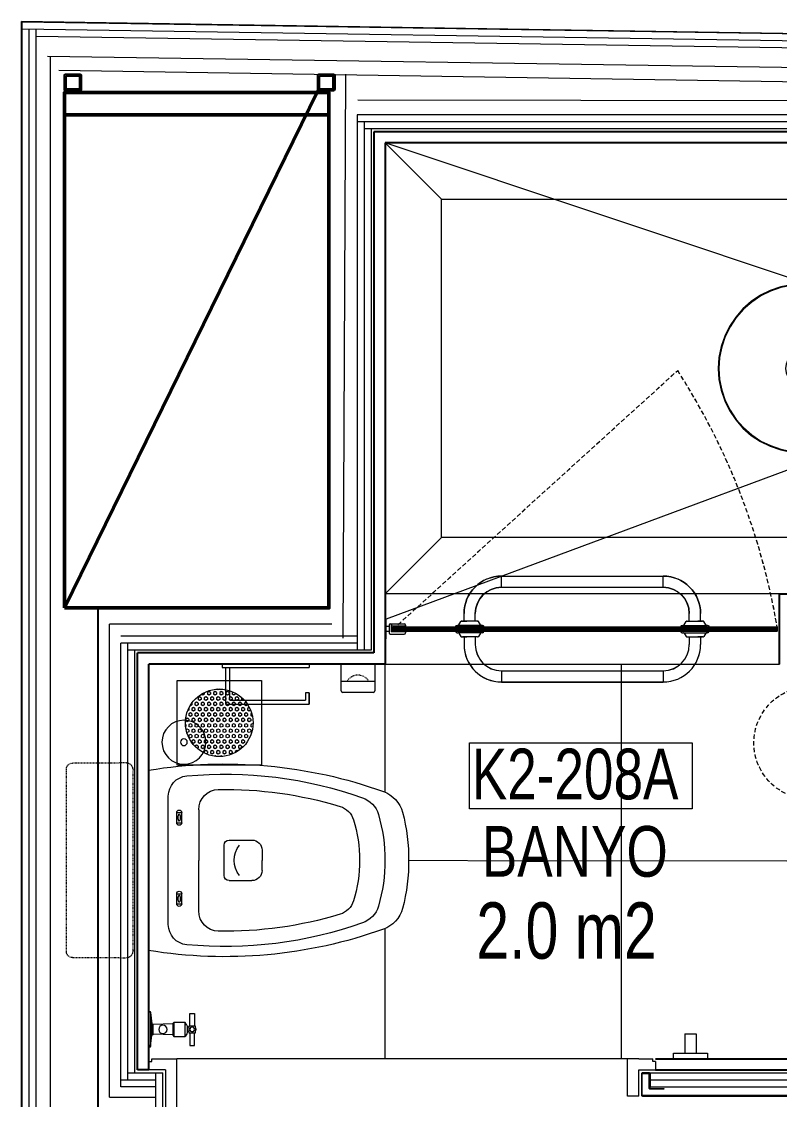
# Model space of a CAD drawing. Header units: millimetres. Extents: x 26282 to 30760, y 1404 to 4574.
# Drawn here: x 28700.1 to 28834.7, y 3194.5 to 3385.8 of the extents above; entities that cross this region are included whole.
import ezdxf

# ---------------------------------------------------------------- set-up
doc = ezdxf.new("R2010")
doc.units = ezdxf.units.MM
doc.header["$LTSCALE"] = 0.25
doc.set_wipeout_variables(frame=1)
doc.linetypes.add('HIDDEN', pattern=[0.375, 0.25, -0.125])
doc.linetypes.add('HIDDEN2', pattern=[4.7625, 3.175, -1.5875])
for name, color, linetype, lineweight in [('(YP-ZC) A-LW13', 148, 'Continuous', 13), ('AB-DUV', 4, 'Continuous', 50), ('AB-inceler', 8, 'Continuous', 20), ('DOOR-INT (3RDF)', 157, 'Continuous', 15), ('FLOOR_MARBLE (3RDF)', 67, 'Continuous', 13), ('FLOOR_METAL (3RDF)', 252, 'Continuous', 13), ('ID-ALCIPAN', 124, 'Continuous', 20), ('ID-HATCH', 252, 'Continuous', 18), ('METAL (3RDF)', 171, 'Continuous', 15), ('SANITARY (3RDF)', 153, 'Continuous', 20), ('SANITARY-ACCESSORIES(3RDF)', 2, 'Continuous', 9), ('TEXT-GNRL (3RDF)', 254, 'Continuous', 15), ('WALLPAPER (3RDF)', 63, 'Continuous', 13), ('WOOD (3RDF)', 45, 'Continuous', 15)]:
    doc.layers.add(name, color=color, linetype=linetype, lineweight=lineweight)
doc.layers.add('ID-PROFIL', color=145, linetype='Continuous')
doc.layers.add('WALL COVERING_MARBLE (3RDF)', color=246, linetype='Continuous')
doc.styles.add('M-IKI-50', font='arial.ttf', dxfattribs={"width": 0.75, "height": 10})
doc.styles.add('M-UC-50', font='arial.ttf', dxfattribs={"width": 0.75, "height": 15})
doc.linetypes.add('BATTING', pattern='A,0.0001,-0.1,[134,ltypeshp.shx,S=0.1,R=0,X=-0.1,Y=0],-0.2,[134,ltypeshp.shx,S=0.1,R=180,X=0.1,Y=0],-0.1', length=0.4001)

# ---------------------------------------------------------------- blocks, each defined once
blk = doc.blocks.new('toilet-8')
at = {"linetype": 'HIDDEN2', "ltscale": 0.75}
for p, q in [((179.6, 146.9), (-179.6, 146.9)), ((177.8, 15.4), (-177.8, 15.3))]:
    blk.add_line(p, q, dxfattribs=at)
for centre, radius, start, end in [((-3287.8, 98.6), 3096.4, 358.6996, 0.6706), ((-179.6, 134.9), 12, 90, 180.4563), ((179.6, 134.9), 12, 359.5437, 90), ((3286.3, 98.6), 3094.9, 179.3293, 181.2997), ((-180, 28.3), 12.2, 180, 258.5511), ((180, 28.4), 12.2, 281.4485, 0)]:
    blk.add_arc(centre, radius, start, end, dxfattribs=at)
at = {"ltscale": 0.75}
for start, end in [(257.5234, 257.8437), (282.1814, 282.5025)]:
    blk.add_arc((-0.2, 839.8), 843.4, start, end, dxfattribs=at)
blk.add_wipeout([(186.2, -249.7), (189.7, -191), (189.4, -132.2), (185.4, -73.6), (177.8, -15.3), (-177.8, -15.4), (-185.4, -73.7), (-189.4, -132.3), (-189.6, -191), (-186.2, -249.7), (-179.9, -302.6), (-168.2, -365.8), (-153.8, -422.7), (-135.7, -478.6), (-119.9, -502.6), (-94.8, -516.4), (-47, -525.7), (0, -528.2), (47, -525.7), (94.8, -516.4), (119.9, -502.6), (135.8, -478.6), (153.8, -422.7), (168.2, -365.7), (179, -308)])
for p, q in [((177.8, -15.3), (-177.8, -15.4)), ((126.6, -54.3), (-126.6, -54.3)), ((-94.2, -70.8), (-94.2, -80.8)), ((-74.2, -70.8), (-94.2, -70.8)), ((-94.2, -70.8), (-94.2, -80.8)), ((-74.2, -80.8), (-94.2, -80.8)), ((-74.2, -70.8), (-74.2, -80.8)), ((-74.2, -70.8), (-74.2, -80.8)), ((85.8, -70.8), (65.8, -70.8)), ((65.8, -70.8), (65.8, -80.8)), ((85.8, -80.8), (65.8, -80.8)), ((85.8, -70.8), (85.8, -80.8)), ((-99.8, -114.3), (0, -114.3)), ((99.8, -114.3), (0, -114.3)), ((30, -164.3), (-30, -164.3)), ((30, -164.3), (-30, -164.3)), ((-40, -174.3), (-40, -219.3)), ((-40, -174.3), (-40, -219.3)), ((40, -174.3), (40, -219.3)), ((40, -174.3), (40, -219.3)), ((-20, -239.3), (0, -239.3)), ((-20, -239.3), (0, -239.3)), ((20, -239.3), (0, -239.3)), ((20, -239.3), (0, -239.3))]:
    blk.add_line(p, q)
for points in [[(-84.2, -77.8, 0.029458), (-81.3, -77.6, 0.040147), (-79.2, -77.2, 0.081563), (-77.5, -76.4, 0.246563), (-77.2, -75.8, 0.246563), (-77.5, -75.2, 0.081563), (-79.2, -74.4, 0.040147), (-81.3, -74, 0.029458), (-84.2, -73.8, 0.029458), (-87.1, -74, 0.040147), (-89.1, -74.4, 0.081563), (-90.9, -75.2, 0.246563), (-91.2, -75.8, 0.246563), (-90.9, -76.4, 0.081563), (-89.1, -77.2, 0.040147), (-87.1, -77.6, 0.029458)], [(75.8, -77.8, 0.029458), (78.7, -77.6, 0.040147), (80.8, -77.2, 0.081563), (82.5, -76.4, 0.246563), (82.8, -75.8, 0.246563), (82.5, -75.2, 0.081563), (80.8, -74.4, 0.040147), (78.7, -74, 0.029458), (75.8, -73.8, 0.029458), (72.9, -74, 0.040147), (70.9, -74.4, 0.081563), (69.1, -75.2, 0.246563), (68.8, -75.8, 0.246563), (69.1, -76.4, 0.081563), (70.9, -77.2, 0.040147), (72.9, -77.6, 0.029458)]]:
    blk.add_lwpolyline(points, format="xyb", close=True)
for centre, radius, start, end in [((740.1, -165.6), 930.1, 170.7059, 199.665), ((-740.1, -165.6), 930.1, 340.335, 9.299), ((-126.6, -94.3), 40, 90, 174.699), ((126.6, -94.3), 40, 5.301, 90), ((-94.2, -75.8), 5, 90, 270), ((-74.2, -75.8), 5, 270, 90), ((65.8, -75.8), 5, 90, 270), ((85.8, -75.8), 5, 270, 90), ((646.4, -166), 816.3, 174.699, 199.4195), ((-646.4, -166), 816.3, 340.5805, 5.301), ((-99.8, -154.3), 40, 90, 177.9801), ((99.8, -154.3), 40, 2.0199, 90), ((646.4, -166), 786.3, 179.0431, 196.7797), ((-30, -174.3), 10, 90, 180), ((-30, -174.3), 10, 90, 180), ((30, -174.3), 10, 0, 90), ((30, -174.3), 10, 0, 90), ((-646.4, -166), 786.3, 343.2203, 0.9569), ((0, -234.5), 50, 53.1301, 126.8699), ((-20, -219.3), 20, 180, 270), ((-20, -219.3), 20, 180, 270), ((20, -219.3), 20, 270, 0), ((20, -219.3), 20, 270, 0), ((-68.1, -381.5), 40, 196.7797, 252.4588), ((68.1, -381.5), 40, 287.5412, 343.2203), ((-4.2, -179.2), 252.1, 252.4588, 270.9518), ((4.2, -179.2), 252.1, 269.0482, 287.5412), ((-76.3, -420.8), 50, 199.4195, 253.3801), ((76.3, -420.8), 50, 286.6199, 340.5805), ((-79.2, -458.4), 60, 199.665, 254.9779), ((-4.2, -179.2), 302.1, 253.3801, 270.9518), ((4.2, -179.2), 302.1, 269.0482, 286.6199), ((79.3, -458.4), 60, 285.0221, 340.335), ((-4.2, -178.7), 349.6, 254.9779, 270.9518), ((4.2, -178.7), 349.6, 269.0482, 285.0221)]:
    blk.add_arc(centre, radius, start, end)
blk = doc.blocks.new('40x40 profil')
at = {"layer": 'ID-PROFIL'}
h = blk.add_hatch(color=256, dxfattribs=at)
h.paths.add_polyline_path([(1.6, 4), (-1.6, 4, 0.414214), (-2, 3.6), (-2, 0.4, 0.414214), (-1.6, 0), (1.6, 0, 0.414214), (2, 0.4), (2, 3.6, 0.414214)])
h.paths.add_polyline_path([(1.6, 3.6), (-1.6, 3.6), (-1.6, 0.4), (1.6, 0.4)], flags=16)
blk.add_lwpolyline([(1.6, 4), (-1.6, 4, 0.414214), (-2, 3.6), (-2, 0.4, 0.414214), (-1.6, 0), (1.6, 0, 0.414214), (2, 0.4), (2, 3.6, 0.414214)], format="xyb", close=True, dxfattribs=at)
blk.add_lwpolyline([(1.6, 3.6), (-1.6, 3.6), (-1.6, 0.4), (1.6, 0.4)], close=True, dxfattribs=at)
blk = doc.blocks.new('A$C124A0BE1')
for p, q in [((43.93, 30.6), (45.86, 30.99)), ((43.97, 30.48), (45.86, 30.87)), ((45.86, 30.99), (47.81, 31.14)), ((45.86, 30.87), (47.81, 31.02)), ((49.76, 30.99), (47.81, 31.14)), ((49.76, 30.87), (47.81, 31.02)), ((51.68, 30.6), (49.76, 30.99)), ((51.64, 30.48), (49.76, 30.87)), ((38.69, 28.02), (40.34, 29.13)), ((38.77, 27.92), (40.41, 29.03)), ((40.34, 29.13), (42.08, 29.97)), ((40.41, 29.03), (42.12, 29.85)), ((42.08, 29.97), (43.93, 30.6)), ((42.12, 29.85), (43.97, 30.48)), ((53.49, 29.85), (51.64, 30.48)), ((53.53, 29.97), (51.68, 30.6)), ((55.21, 29.03), (53.49, 29.85)), ((55.27, 29.13), (53.53, 29.97)), ((56.84, 27.92), (55.21, 29.03)), ((56.92, 28.02), (55.27, 29.13)), ((56.92, 28.02), (55.27, 29.13)), ((37.22, 26.73), (38.69, 28.02)), ((37.31, 26.64), (38.77, 27.92)), ((58.31, 26.64), (56.84, 27.92)), ((58.39, 26.73), (56.92, 28.02)), ((58.39, 26.73), (56.92, 28.02)), ((34.82, 23.6), (35.93, 25.25)), ((34.92, 23.54), (36.03, 25.18)), ((35.93, 25.25), (37.22, 26.73)), ((36.03, 25.18), (37.31, 26.64)), ((59.58, 25.18), (58.31, 26.64)), ((59.68, 25.25), (58.39, 26.73)), ((60.69, 23.54), (59.58, 25.18)), ((60.79, 23.6), (59.68, 25.25)), ((33.98, 21.87), (34.82, 23.6)), ((34.09, 21.83), (34.92, 23.54)), ((61.52, 21.83), (60.69, 23.54)), ((61.52, 21.83), (60.69, 23.54)), ((61.63, 21.87), (60.79, 23.6)), ((33.34, 20.02), (33.98, 21.87)), ((33.47, 19.98), (34.09, 21.83)), ((62.14, 19.98), (61.52, 21.83)), ((62.27, 20.02), (61.63, 21.87)), ((3.03, 20.14), (1.91, 20.14)), ((1.91, 20), (1.91, 20.14)), ((1.91, 20.14), (3.03, 20.14)), ((1.91, 19.61), (1.91, 20)), ((1.91, 18.97), (1.91, 19.61)), ((3.11, 20.05), (3.03, 20.14)), ((3.03, 20), (3.03, 20.14)), ((3.03, 19.61), (3.03, 20)), ((3.03, 18.97), (3.03, 19.61)), ((3.11, 19.9), (3.11, 20.05)), ((3.11, 19.52), (3.11, 19.9)), ((3.11, 18.89), (3.11, 19.52)), ((32.96, 18.09), (33.34, 20.02)), ((33.08, 18.09), (33.47, 19.98)), ((47.04, 19.03), (47.81, 19.14)), ((48.57, 19.03), (47.81, 19.14)), ((62.53, 18.09), (62.14, 19.98)), ((62.66, 18.09), (62.27, 20.02)), ((62.66, 18.09), (62.27, 20.02)), ((62.66, 18.09), (62.27, 20.02)), ((1.91, 18.13), (1.91, 18.97)), ((1.91, 17.17), (1.91, 18.13)), ((3.03, 18.13), (3.03, 18.97)), ((3.03, 17.17), (3.03, 18.13)), ((3.11, 18.08), (3.11, 18.89)), ((3.11, 17.15), (3.11, 18.08)), ((3.11, 17.34), (3.11, 18.08)), ((3.11, 17.3), (3.11, 17.34)), ((45.01, 17.34), (3.11, 17.34)), ((3.11, 17.34), (45.01, 17.34)), ((3.11, 17.18), (3.11, 17.3)), ((32.9, 17.34), (32.96, 18.09)), ((33.02, 17.34), (33.08, 18.09)), ((45.73, 17.34), (45.01, 17.34)), ((45.01, 17.34), (45.73, 17.34)), ((45.09, 17.34), (45.2, 17.63)), ((45.2, 17.63), (45.68, 18.27)), ((45.68, 18.27), (46.32, 18.75)), ((46.41, 17.34), (45.73, 17.34)), ((45.73, 17.34), (46.41, 17.34)), ((46.23, 17.34), (46.39, 17.56)), ((46.3, 17.34), (46.43, 17.52)), ((46.32, 18.75), (47.04, 19.03)), ((46.39, 17.56), (46.81, 17.88)), ((46.99, 17.34), (46.41, 17.34)), ((46.41, 17.34), (46.99, 17.34)), ((46.43, 17.52), (46.84, 17.83)), ((46.81, 17.88), (47.29, 18.07)), ((46.84, 17.83), (47.3, 18.02)), ((46.92, 17.34), (47.06, 17.45)), ((47.44, 17.34), (46.99, 17.34)), ((46.99, 17.34), (47.44, 17.34)), ((47.06, 17.45), (47.42, 17.58)), ((47.29, 18.07), (47.81, 18.14)), ((47.3, 18.02), (47.81, 18.09)), ((47.34, 17.34), (47.47, 17.39)), ((47.42, 17.58), (47.81, 17.64)), ((47.43, 17.34), (47.48, 17.36)), ((47.44, 17.34), (47.71, 17.34)), ((47.71, 17.34), (47.44, 17.34)), ((47.47, 17.39), (47.81, 17.44)), ((47.48, 17.36), (47.81, 17.41)), ((47.71, 17.34), (47.81, 17.34)), ((47.81, 17.34), (47.71, 17.34)), ((48.32, 18.07), (47.81, 18.14)), ((48.31, 18.02), (47.81, 18.09)), ((48.2, 17.58), (47.81, 17.64)), ((48.14, 17.39), (47.81, 17.44)), ((48.13, 17.36), (47.81, 17.41)), ((47.81, 17.34), (48.12, 17.3)), ((48.41, 17.18), (48.12, 17.3)), ((48.44, 17.24), (48.13, 17.36)), ((48.45, 17.27), (48.14, 17.39)), ((48.56, 17.45), (48.2, 17.58)), ((48.77, 17.83), (48.31, 18.02)), ((48.8, 17.88), (48.32, 18.07)), ((48.7, 17.04), (48.44, 17.24)), ((48.73, 17.06), (48.45, 17.27)), ((48.87, 17.21), (48.56, 17.45)), ((49.29, 18.75), (48.57, 19.03)), ((49.18, 17.52), (48.77, 17.83)), ((49.22, 17.56), (48.8, 17.88)), ((49.49, 17.11), (49.18, 17.52)), ((49.54, 17.13), (49.22, 17.56)), ((49.93, 18.27), (49.29, 18.75)), ((50.41, 17.63), (49.93, 18.27)), ((50.7, 16.91), (50.41, 17.63)), ((62.68, 16.14), (62.53, 18.09)), ((62.81, 16.14), (62.66, 18.09)), ((62.81, 16.14), (62.66, 18.09)), ((1.91, 16.14), (1.91, 17.17)), ((1.91, 15.12), (1.91, 16.14)), ((3.03, 16.14), (3.03, 17.17)), ((3.03, 15.12), (3.03, 16.14)), ((3.11, 16.99), (3.11, 17.18)), ((3.11, 16.14), (3.11, 17.15)), ((3.11, 16.74), (3.11, 16.99)), ((3.11, 16.45), (3.11, 16.74)), ((3.11, 16.14), (3.11, 16.45)), ((3.11, 15.83), (3.11, 16.14)), ((3.11, 15.13), (3.11, 16.14)), ((3.11, 15.54), (3.11, 15.83)), ((3.11, 15.29), (3.11, 15.54)), ((48.66, 16.99), (48.41, 17.18)), ((48.85, 16.74), (48.66, 16.99)), ((48.66, 15.29), (48.85, 15.54)), ((48.9, 16.77), (48.7, 17.04)), ((48.7, 15.25), (48.9, 15.51)), ((48.93, 16.79), (48.73, 17.06)), ((48.73, 15.22), (48.93, 15.5)), ((48.97, 16.45), (48.85, 16.74)), ((48.85, 15.54), (48.97, 15.83)), ((49.11, 16.89), (48.87, 17.21)), ((48.87, 15.08), (49.11, 15.39)), ((49.03, 16.47), (48.9, 16.77)), ((48.9, 15.51), (49.03, 15.81)), ((49.06, 16.47), (48.93, 16.79)), ((48.93, 15.5), (49.06, 15.81)), ((48.97, 16.45), (49.01, 16.14)), ((48.97, 15.83), (49.01, 16.14)), ((49.07, 16.14), (49.03, 16.47)), ((49.03, 15.81), (49.07, 16.14)), ((49.11, 16.14), (49.06, 16.47)), ((49.06, 15.81), (49.11, 16.14)), ((49.25, 16.53), (49.11, 16.89)), ((49.11, 15.39), (49.25, 15.75)), ((49.31, 16.14), (49.25, 16.53)), ((49.25, 15.75), (49.31, 16.14)), ((49.69, 16.65), (49.49, 17.11)), ((49.49, 15.17), (49.69, 15.64)), ((49.73, 16.65), (49.54, 17.13)), ((49.54, 15.15), (49.73, 15.63)), ((49.76, 16.14), (49.69, 16.65)), ((49.69, 15.64), (49.76, 16.14)), ((49.81, 16.14), (49.73, 16.65)), ((49.73, 15.63), (49.81, 16.14)), ((50.41, 14.65), (50.7, 15.37)), ((50.81, 16.14), (50.7, 16.91)), ((50.7, 15.37), (50.81, 16.14)), ((62.53, 14.19), (62.68, 16.14)), ((62.66, 14.19), (62.81, 16.14)), ((62.66, 14.19), (62.81, 16.14)), ((62.66, 14.19), (62.81, 16.14)), ((62.66, 14.19), (62.81, 16.14)), ((1.91, 14.16), (1.91, 15.12)), ((1.91, 13.31), (1.91, 14.16)), ((3.03, 14.16), (3.03, 15.12)), ((3.03, 13.31), (3.03, 14.16)), ((3.11, 15.1), (3.11, 15.29)), ((3.11, 14.21), (3.11, 15.13)), ((3.11, 14.98), (3.11, 15.1)), ((3.11, 14.94), (3.11, 14.98)), ((45.01, 14.94), (3.11, 14.94)), ((3.11, 14.94), (45.01, 14.94)), ((3.11, 14.21), (3.11, 14.94)), ((3.11, 13.39), (3.11, 14.21)), ((32.96, 14.19), (32.9, 14.94)), ((33.34, 12.27), (32.96, 14.19)), ((33.08, 14.19), (33.02, 14.94)), ((33.47, 12.3), (33.08, 14.19)), ((45.73, 14.94), (45.01, 14.94)), ((45.01, 14.94), (45.73, 14.94)), ((45.2, 14.65), (45.09, 14.94)), ((45.68, 14.02), (45.2, 14.65)), ((46.32, 13.54), (45.68, 14.02)), ((46.41, 14.94), (45.73, 14.94)), ((45.73, 14.94), (46.41, 14.94)), ((46.39, 14.73), (46.23, 14.94)), ((46.43, 14.77), (46.3, 14.94)), ((47.04, 13.25), (46.32, 13.54)), ((46.81, 14.41), (46.39, 14.73)), ((46.41, 14.94), (46.99, 14.94)), ((46.99, 14.94), (46.41, 14.94)), ((46.84, 14.45), (46.43, 14.77)), ((47.29, 14.21), (46.81, 14.41)), ((47.3, 14.26), (46.84, 14.45)), ((47.06, 14.84), (46.92, 14.94)), ((46.99, 14.94), (47.44, 14.94)), ((47.44, 14.94), (46.99, 14.94)), ((47.42, 14.7), (47.06, 14.84)), ((47.81, 14.14), (47.29, 14.21)), ((47.81, 14.19), (47.3, 14.26)), ((47.47, 14.89), (47.34, 14.94)), ((47.81, 14.64), (47.42, 14.7)), ((47.48, 14.92), (47.43, 14.94)), ((47.44, 14.94), (47.71, 14.94)), ((47.71, 14.94), (47.44, 14.94)), ((47.81, 14.84), (47.47, 14.89)), ((47.81, 14.87), (47.48, 14.92)), ((47.71, 14.94), (47.81, 14.94)), ((47.81, 14.94), (47.71, 14.94)), ((47.81, 14.94), (48.12, 14.98)), ((47.81, 14.87), (48.13, 14.92)), ((47.81, 14.84), (48.14, 14.89)), ((47.81, 14.64), (48.2, 14.7)), ((47.81, 14.19), (48.31, 14.26)), ((47.81, 14.14), (48.32, 14.21)), ((48.12, 14.98), (48.41, 15.1)), ((48.13, 14.92), (48.44, 15.04)), ((48.14, 14.89), (48.45, 15.01)), ((48.2, 14.7), (48.56, 14.84)), ((48.31, 14.26), (48.77, 14.45)), ((48.32, 14.21), (48.8, 14.41)), ((48.41, 15.1), (48.66, 15.29)), ((48.44, 15.04), (48.7, 15.25)), ((48.45, 15.01), (48.73, 15.22)), ((48.56, 14.84), (48.87, 15.08)), ((48.57, 13.25), (49.29, 13.54)), ((48.77, 14.45), (49.18, 14.77)), ((48.8, 14.41), (49.22, 14.73)), ((49.18, 14.77), (49.49, 15.17)), ((49.22, 14.73), (49.54, 15.15)), ((49.29, 13.54), (49.93, 14.02)), ((49.93, 14.02), (50.41, 14.65)), ((62.14, 12.3), (62.53, 14.19)), ((62.14, 12.3), (62.53, 14.19)), ((62.27, 12.27), (62.66, 14.19)), ((1.91, 12.67), (1.91, 13.31)), ((1.91, 12.29), (1.91, 12.67)), ((1.91, 12.14), (1.91, 12.29)), ((3.03, 12.14), (1.91, 12.14)), ((1.91, 12.14), (3.03, 12.14)), ((3.03, 12.67), (3.03, 13.31)), ((3.03, 12.29), (3.03, 12.67)), ((3.03, 12.14), (3.03, 12.29)), ((3.03, 12.14), (3.11, 12.24)), ((3.11, 12.77), (3.11, 13.39)), ((3.11, 12.38), (3.11, 12.77)), ((3.11, 12.24), (3.11, 12.38)), ((33.98, 10.42), (33.34, 12.27)), ((34.09, 10.45), (33.47, 12.3)), ((47.81, 13.14), (47.04, 13.25)), ((47.81, 13.14), (48.57, 13.25)), ((61.52, 10.45), (62.14, 12.3)), ((61.52, 10.45), (62.14, 12.3)), ((61.63, 10.42), (62.27, 12.27)), ((61.63, 10.42), (62.27, 12.27)), ((34.82, 8.68), (33.98, 10.42)), ((34.92, 8.74), (34.09, 10.45)), ((60.69, 8.74), (61.52, 10.45)), ((60.79, 8.68), (61.63, 10.42)), ((60.79, 8.68), (61.63, 10.42)), ((35.93, 7.03), (34.82, 8.68)), ((36.03, 7.1), (34.92, 8.74)), ((59.58, 7.1), (60.69, 8.74)), ((59.68, 7.03), (60.79, 8.68)), ((37.22, 5.55), (35.93, 7.03)), ((37.31, 5.64), (36.03, 7.1)), ((58.31, 5.64), (59.58, 7.1)), ((58.39, 5.55), (59.68, 7.03)), ((38.69, 4.27), (37.22, 5.55)), ((38.77, 4.37), (37.31, 5.64)), ((40.34, 3.15), (38.69, 4.27)), ((40.41, 3.25), (38.77, 4.37)), ((55.21, 3.25), (56.84, 4.37)), ((55.27, 3.15), (56.92, 4.27)), ((55.27, 3.15), (56.92, 4.27)), ((56.84, 4.37), (58.31, 5.64)), ((56.92, 4.27), (58.39, 5.55)), ((56.92, 4.27), (58.39, 5.55)), ((42.08, 2.32), (40.34, 3.15)), ((42.12, 2.43), (40.41, 3.25)), ((43.93, 1.68), (42.08, 2.32)), ((43.97, 1.8), (42.12, 2.43)), ((51.64, 1.8), (53.49, 2.43)), ((51.68, 1.68), (53.53, 2.32)), ((53.49, 2.43), (55.21, 3.25)), ((53.53, 2.32), (55.27, 3.15)), ((45.86, 1.29), (43.93, 1.68)), ((45.86, 1.42), (43.97, 1.8)), ((47.81, 1.27), (45.86, 1.42)), ((47.81, 1.14), (45.86, 1.29)), ((47.81, 1.27), (49.76, 1.42)), ((47.81, 1.14), (49.76, 1.29)), ((49.76, 1.42), (51.64, 1.8)), ((49.76, 1.29), (51.68, 1.68))]:
    blk.add_line(p, q)
blk = doc.blocks.new('A$C055F08BB')
for radius in [3.9, 0.6]:
    blk.add_circle((3.9, 3.9), radius)
blk = doc.blocks.new('A$C68A34A02')
for p, q in [((0, 7.1), (15.5, 7.1)), ((0, 7.1), (0, 6.5)), ((0, 6.5), (15.5, 6.5)), ((0.7, 0), (0.7, 6.5)), ((1.4, 0.7), (1.4, 6.5)), ((15.5, 7.1), (15.5, 6.5)), ((15.5, 2), (14.8, 2)), ((14.8, 2), (14.8, 0.7)), ((15.5, 2), (15.5, 0)), ((15.5, 0), (15.5, 2)), ((1.4, 0.7), (14.8, 0.7)), ((0.7, 0), (15.5, 0))]:
    blk.add_line(p, q)
blk = doc.blocks.new('Trap - Trap1-5318465-Floor Plan_H_06_Sixth Floor')
h = blk.add_hatch()
h.set_pattern_fill('HEX', color=253)
h.set_pattern_definition([(0, (126438.354, 1242.9096), (0, 5.49926132), [3.175, -6.35]), (120, (126438.354, 1242.9096), (-4.7625, -2.74963066), [3.175, -6.35]), (60, (126441.529, 1242.9096), (-4.7625, 2.74963066), [3.175, -6.35])])
edge = h.paths.add_edge_path()
edge.add_arc((0, 0), 60, 0, 180)
edge.add_arc((0, 0), 60, 180, 360)
at = {"color": 253}
for p, q in [((75, 75), (-75, 75)), ((-75, 75), (-75, -75)), ((75, -75), (75, 75)), ((-75, -75), (75, -75))]:
    blk.add_line(p, q, dxfattribs=at)
for start, end in [(0, 180), (180, 0)]:
    blk.add_arc((0, 0), 60, start, end, dxfattribs=at)
blk = doc.blocks.new('A$C7D3635DC')
at = {"linetype": 'Continuous', "lineweight": 0}
for p, q in [((-0.23, 3.01), (-0.51, 1.03)), ((-0.23, 3.01), (-0.23, -2.95)), ((0.04, 3.28), (0.04, -3.22)), ((-7.06, 0.43), (-6.76, 0.43)), ((-6.41, -1.22), (-6.41, 1.28)), ((-6.41, 1.28), (-4.41, 1.28)), ((-4.41, 1.28), (-4.41, -1.22)), ((-7.06, -0.37), (-6.76, -0.37)), ((-4.41, -1.22), (-6.41, -1.22)), ((-0.23, -2.95), (-0.51, -0.97))]:
    blk.add_line(p, q, dxfattribs=at)
for p, q in [((-6.76, 0.55), (-6.76, -0.48)), ((-6.69, 0.8), (-6.41, 1.28)), ((-4.21, 1.08), (-4.41, 1.28)), ((-4.21, 1.08), (-4.21, -1.02)), ((-4.21, 0.99), (-0.71, 0.88)), ((-6.69, -0.74), (-6.41, -1.22)), ((-4.21, -1.02), (-4.41, -1.22)), ((-4.21, -0.93), (-0.71, -0.82))]:
    blk.add_line(p, q)
at = {"linetype": 'Continuous', "lineweight": 0, "flags": 128}
for points in [[(-7.26, 0.63), (-7.26, 2.88), (-8.06, 2.88), (-8.06, 0.63)], [(-7.26, -0.57), (-7.26, -2.82), (-8.06, -2.82), (-8.06, -0.57)]]:
    blk.add_lwpolyline(points, dxfattribs=at)
at = {"linetype": 'Continuous', "lineweight": 0}
blk.add_lwpolyline([(-7.08, -0.57), (-8.24, -0.57, -0.414214), (-8.26, -0.55), (-8.26, 0.61, -0.414214), (-8.24, 0.63), (-7.08, 0.63, -0.414214), (-7.06, 0.61), (-7.06, -0.55, -0.414214)], format="xyb", close=True, dxfattribs=at)
blk.add_lwpolyline([(-0.51, 1.03), (-0.51, -0.97), (-0.71, -0.82), (-0.71, 0.88)], close=True, dxfattribs=at)
blk.add_circle((-7.66, 0.03), 0.4, dxfattribs=at)
at = {"ltscale": 0.5}
blk.add_circle((-2.46, 0.03), 0.75, dxfattribs=at)
at = {"linetype": 'Continuous', "lineweight": 0}
for centre, radius, start, end in [((0.04, 3.01), 0.271, 90, 180), ((-7.66, 0.03), 0.65, 157.3801, 202.6199), ((0.04, -2.95), 0.271, 180, 270)]:
    blk.add_arc(centre, radius, start, end, dxfattribs=at)
for centre, start, end in [((-6.26, 0.55), 149.6579, 180), ((-6.26, -0.48), 180, 210.3421)]:
    blk.add_arc(centre, 0.5, start, end)
blk = doc.blocks.new('A$C6FF01A94')
at = {"layer": 'SANITARY-ACCESSORIES(3RDF)'}
for p, q in [((0, 0), (0, 4.7)), ((0.3, 5), (5.7, 5)), ((6, 4.7), (6, 0)), ((6, 3), (0, 3)), ((6, 0), (0, 0))]:
    blk.add_line(p, q, dxfattribs=at)
for centre, start, end in [((0.3, 4.7), 90, 180), ((5.7, 4.7), 0, 90)]:
    blk.add_arc(centre, 0.3, start, end, dxfattribs=at)
at = {"layer": 'SANITARY-ACCESSORIES(3RDF)', "linetype": 'HIDDEN'}
blk.add_arc((3, 4.21), 2.28, 211.8906, 328.1094, dxfattribs=at)
blk = doc.blocks.new('A$C1F2C7FBF')
for p, q in [((-0.006, 1), (-0.006, 2)), ((-0.006, 2), (1.699, 2)), ((-0.006, 1), (1.699, 1))]:
    blk.add_line(p, q)
blk.add_lwpolyline([(1.699, 3), (2.199, 3), (2.199, 0), (1.699, 0)], close=True)
blk = doc.blocks.new('ZERGTEZTY')
at = {"layer": 'SANITARY-ACCESSORIES(3RDF)'}
for p, q in [((12647.41, 1641.18), (12642.41, 1641.18)), ((12682.41, 1641.18), (12687.41, 1641.18)), ((12682.41, 1641.18), (12687.41, 1641.18)), ((12642.66, 1640.93), (12642.81, 1640.93)), ((12647.02, 1640.93), (12642.81, 1640.93)), ((12642.97, 1640.85), (12643.35, 1640.26)), ((12643.52, 1640.18), (12644.41, 1640.18)), ((12646.16, 1640.18), (12643.66, 1640.18)), ((12643.91, 1640.18), (12643.91, 1638.83)), ((12646.31, 1640.18), (12644.41, 1640.18)), ((12645.91, 1640.18), (12645.91, 1638.83)), ((12646.85, 1640.85), (12646.47, 1640.26)), ((12647.16, 1640.93), (12647.02, 1640.93)), ((12682.66, 1640.93), (12682.81, 1640.93)), ((12682.66, 1640.93), (12682.81, 1640.93)), ((12682.81, 1640.93), (12687.02, 1640.93)), ((12682.81, 1640.93), (12687.02, 1640.93)), ((12682.97, 1640.85), (12683.35, 1640.26)), ((12683.52, 1640.18), (12685.41, 1640.18)), ((12683.66, 1640.18), (12686.16, 1640.18)), ((12683.91, 1640.18), (12683.91, 1638.83)), ((12686.31, 1640.18), (12685.41, 1640.18)), ((12685.91, 1640.18), (12685.91, 1638.83)), ((12686.85, 1640.85), (12686.47, 1640.26)), ((12687.16, 1640.93), (12687.02, 1640.93)), ((12687.16, 1640.93), (12687.02, 1640.93)), ((12650.56, 1634.18), (12650.56, 1632.18)), ((12650.56, 1634.18), (12679.26, 1634.18)), ((12679.26, 1634.18), (12679.26, 1632.18)), ((12679.26, 1634.18), (12679.26, 1632.18)), ((12650.56, 1632.18), (12679.26, 1632.18))]:
    blk.add_line(p, q, dxfattribs=at)
for centre, radius, start, end in [((12642.66, 1641.18), 0.25, 179.9982, 269.9982), ((12647.16, 1641.18), 0.25, 269.9982, 359.9982), ((12682.66, 1641.18), 0.25, 179.9982, 269.9982), ((12682.66, 1641.18), 0.25, 179.9982, 269.9982), ((12687.16, 1641.18), 0.25, 269.9982, 359.9982), ((12687.16, 1641.18), 0.25, 269.9982, 359.9982), ((12642.81, 1640.73), 0.2, 35.5359, 89.9982), ((12643.52, 1640.38), 0.2, 215.5359, 269.9982), ((12646.31, 1640.38), 0.2, 269.9982, 324.4605), ((12647.02, 1640.73), 0.2, 89.9982, 144.4605), ((12682.81, 1640.73), 0.2, 35.5359, 89.9982), ((12682.81, 1640.73), 0.2, 35.5359, 89.9982), ((12683.52, 1640.38), 0.2, 215.5359, 269.9982), ((12686.31, 1640.38), 0.2, 269.9982, 324.4605), ((12687.02, 1640.73), 0.2, 89.9982, 144.4605), ((12687.02, 1640.73), 0.2, 89.9982, 144.4605), ((12650.56, 1638.83), 6.65, 179.9982, 269.9982), ((12650.56, 1638.83), 4.65, 179.9982, 269.9982), ((12679.26, 1638.83), 4.65, 269.9982, 359.9982), ((12679.26, 1638.83), 6.65, 269.9982, 359.9982)]:
    blk.add_arc(centre, radius, start, end, dxfattribs=at)
blk = doc.blocks.new('A$C3AC107B1')
for p, q in [((0.05, 69.5), (3.55, 69.5)), ((3.35, 69.68), (0.25, 69.68)), ((1.35, 69), (1.35, 69.5)), ((2.25, 69), (2.25, 69.5))]:
    blk.add_line(p, q)
at = {"linetype": 'Continuous'}
for p, q in [((2.5, 69), (1.1, 69)), ((0.9, 68.8), (0.9, 66.3)), ((1.3, 66.1), (1.3, 68.6)), ((2.7, 68.6), (1.3, 68.6)), ((2.3, 66.1), (2.3, 68.58)), ((2.7, 68.58), (2.3, 68.58)), ((2.7, 68.8), (2.7, 68.6)), ((2.7, 68.58), (2.7, 66.3)), ((1.3, 66.1), (1.1, 66.1)), ((2.5, 66.1), (2.3, 66.1))]:
    blk.add_line(p, q, dxfattribs=at)
at = {"color": 141}
for p, q in [((1.5, 68.3), (1.4, 68.2)), ((1.4, 68.2), (1.4, 0.1)), ((1.5, 68.3), (2.1, 68.3)), ((1.5, 68.3), (1.5, 0)), ((1.6, 68.3), (1.6, 0)), ((1.7, 68.3), (1.7, 0)), ((1.8, 68.3), (1.8, 0)), ((1.9, 68.3), (1.9, 0)), ((2, 68.3), (2, 0)), ((2.1, 68.3), (2.2, 68.2)), ((2.1, 68.3), (2.1, 0)), ((2.2, 68.2), (2.2, 0.1)), ((1.5, 0), (1.4, 0.1)), ((2.1, 0), (2.2, 0.1))]:
    blk.add_line(p, q, dxfattribs=at)
at = {"color": 251, "linetype": 'HIDDEN2'}
blk.add_lwpolyline([(1.75, 68.3), (47.67, 17.75)], dxfattribs=at)
at = {"color": 141}
blk.add_lwpolyline([(1.5, 0), (2.1, 0)], dxfattribs=at)
for centre, start, end in [((0.25, 69.48), 90, 173.8235), ((3.35, 69.48), 6.1765, 90)]:
    blk.add_arc(centre, 0.2, start, end)
at = {"linetype": 'Continuous'}
for centre, start, end in [((1.1, 68.8), 90, 180), ((2.5, 68.8), 0, 90), ((1.1, 66.3), 180, 270), ((2.5, 66.3), 270, 0)]:
    blk.add_arc(centre, 0.2, start, end, dxfattribs=at)
at = {"color": 251, "linetype": 'HIDDEN2'}
blk.add_arc((-18.41, 120.46), 122.13, 279.4986, 302.755, dxfattribs=at)
at = {"layer": 'SANITARY-ACCESSORIES(3RDF)', "rotation": 270}
blk.add_blockref('ZERGTEZTY', (-1639.78, 12699.59), dxfattribs=at)
at = {"layer": 'SANITARY-ACCESSORIES(3RDF)', "xscale": -1, "rotation": 90}
blk.add_blockref('ZERGTEZTY', (1643.38, 12699.59), dxfattribs=at)
blk = doc.blocks.new('A$C187D15ED')
at = {"layer": '(YP-ZC) A-LW13', "ltscale": 0.25}
blk.add_line((9669.42, 3163.87), (9136.27, 3172.03), dxfattribs=at)
blk.add_line((9669.42, 3163.87), (9136.27, 3172.03), dxfattribs=at)
blk.add_line((9137.27, 3076.69), (9182.26, 3168.42))
blk.add_line((9137.27, 3076.69), (9182.26, 3168.42))
for points in [[(9137.27, 3076.69), (9184.23, 3076.69), (9184.23, 3168.13), (9137.27, 3168.13)], [(9137.27, 3076.69), (9184.23, 3076.69), (9184.23, 3164.19), (9137.27, 3164.19)]]:
    blk.add_lwpolyline(points, close=True)
at = {"layer": 'AB-inceler'}
for points in [[(9314.23, 3119.19), (9194.23, 3159.19)], [(9314.23, 3119.19), (9194.41, 3074.69)]]:
    blk.add_lwpolyline(points, dxfattribs=at)
at = {"layer": 'FLOOR_MARBLE (3RDF)'}
for points in [[(9204.23, 3149.19), (9194.23, 3159.19)], [(9204.23, 3089.19), (9194.23, 3079.19)], [(9194.23, 2996.69), (9194.23, 3066.69)], [(9236.2, 2996.69), (9236.2, 3066.69)]]:
    blk.add_lwpolyline(points, dxfattribs=at)
for points in [[(9204.23, 3149.19), (9304.23, 3149.19), (9304.23, 3089.19), (9204.23, 3089.19)], [(9264.23, 3079.19), (9194.23, 3079.19), (9194.23, 3066.69), (9264.23, 3066.69)]]:
    blk.add_lwpolyline(points, close=True, dxfattribs=at)
at = {"layer": 'FLOOR_MARBLE (3RDF)', "elevation": 0}
for points in [[(9265.55, 3031.74), (9152.22, 3031.89)], [(9238.11, 2996.69), (9157.24, 2996.69)]]:
    blk.add_lwpolyline(points, dxfattribs=at)
at = {"layer": 'ID-ALCIPAN', "ltscale": 0.25}
for p, q in [((9670.08, 3172.36), (9129.77, 3180.64)), ((9129.77, 2976.69, 0), (9129.77, 3180.63, 0)), ((9669.98, 3171.11), (9129.77, 3179.39)), ((9131.02, 2976.69, 0), (9131.02, 3179.36, 0)), ((9132.27, 2976.69, 0), (9132.27, 3179.34, 0)), ((9669.88, 3169.87), (9132.27, 3178.1)), ((9319.23, 3164.19), (9189.23, 3164.19)), ((9189.23, 3164.19), (9189.23, 3069.19)), ((9317.98, 3162.94), (9189.23, 3162.94)), ((9190.48, 3162.94), (9190.48, 3069.19)), ((9316.73, 3161.69), (9190.48, 3161.69)), ((9191.73, 3161.69), (9191.73, 3069.19)), ((9189.23, 3071.69), (9147.27, 3071.69)), ((9147.27, 2991.69, 0), (9147.27, 3070.44)), ((9189.23, 3070.44), (9147.27, 3070.44)), ((9148.52, 2992.94, 0), (9148.52, 3070.44)), ((9191.73, 3069.19), (9148.52, 3069.19)), ((9149.77, 2994.19, 0), (9149.77, 3069.19)), ((9148.52, 2994.19, 0), (9154.74, 2994.19, 0)), ((9153.49, 2982.44, 0), (9153.52, 2994.19, 0)), ((9154.74, 2981.19, 0), (9154.74, 2994.19, 0)), ((9241.29, 2994.19, 0), (9312.48, 2994.19)), ((9147.27, 2992.94, 0), (9153.52, 2992.94, 0)), ((9153.52, 2991.69, 0), (9147.27, 2991.69, 0)), ((9241.29, 2992.94, 0), (9313.73, 2992.94)), ((9241.29, 2991.69, 0), (9313.73, 2991.69, 0))]:
    blk.add_line(p, q, dxfattribs=at)
at = {"layer": 'ID-ALCIPAN', "ltscale": 0.25, "elevation": 0}
for points in [[(9241.29, 2994.19), (9241.29, 2991.69)], [(9241.29, 2992.94), (9241.29, 2994.19)]]:
    blk.add_lwpolyline(points, dxfattribs=at)
at = {"layer": 'ID-HATCH', "linetype": 'BATTING', "lineweight": 0, "ltscale": 4.5}
for p, q in [((9669.61, 3166.37), (9134.3, 3174.56, 0)), ((9134.8, 2976.69, 0), (9134.8, 3174.56, 0)), ((9187.2, 3171.38), (9186.73, 3071.34, 0)), ((9319.23, 3166.61), (9189.39, 3166.77)), ((9184.73, 3073.81), (9145.3, 3073.81)), ((9145.3, 2989.86, 0), (9145.3, 3073.81, 0)), ((9145.3, 2989.86, 0), (9153.32, 2989.86, 0))]:
    blk.add_line(p, q, dxfattribs=at)
at = {"layer": 'ID-PROFIL'}
blk.add_line((9143.27, 2987.36, 0), (9143.27, 3076.69, 0), dxfattribs=at)
at = {"layer": 'METAL (3RDF)'}
blk.add_lwpolyline([(9271.67, 2990.16), (9239.94, 2990.16, -0.414214), (9239.84, 2990.26), (9239.84, 2993.99, -0.414214), (9239.94, 2994.09), (9241.09, 2994.09, -0.414214), (9241.19, 2993.99), (9241.19, 2993.26), (9241.29, 2993.26), (9241.29, 2993.99, 0.414214), (9241.09, 2994.19), (9239.94, 2994.19, 0.414214), (9239.74, 2993.99), (9239.74, 2990.26, 0.414214), (9239.94, 2990.06), (9271.67, 2990.06, 0.288272)], format="xyb", dxfattribs=at)
blk.add_lwpolyline([(9241.09, 2991.48), (9241.09, 2993.89, 0.414214), (9240.99, 2993.99), (9239.94, 2993.99), (9239.94, 2994.09), (9240.99, 2994.09, -0.414214), (9241.19, 2993.89), (9241.19, 2991.48, 0.414214), (9241.29, 2991.38), (9243.69, 2991.38), (9243.69, 2991.28), (9241.29, 2991.28, -0.414214)], format="xyb", close=True, dxfattribs=at)
at = {"layer": 'SANITARY-ACCESSORIES(3RDF)', "linetype": 'HIDDEN2'}
blk.add_circle((9269.69, 3052.73, 0), 10, dxfattribs=at)
at = {"layer": 'TEXT-GNRL (3RDF)', "linetype": 'Continuous'}
blk.add_lwpolyline([(9209.2, 3052.74), (9248.74, 3052.74), (9248.74, 3041.01), (9209.2, 3041.01)], close=True, dxfattribs=at)
at = {"layer": 'WALL COVERING_MARBLE (3RDF)'}
for p, q in [((9316.23, 3161.19), (9192.23, 3161.19)), ((9192.23, 3161.19), (9192.23, 3068.69)), ((9314.23, 3159.19), (9194.23, 3159.19)), ((9194.23, 3159.19), (9194.23, 3066.69)), ((9264.23, 3066.69), (9264.23, 3079.19)), ((9264.23, 3079.19), (9314.23, 3079.19)), ((9192.23, 3068.69), (9150.27, 3068.69)), ((9194.23, 3066.69), (9152.27, 3066.69)), ((9242.24, 2996.69, 0), (9308.73, 2996.69)), ((9152.27, 2994.69, 0), (9150.27, 2994.69, 0)), ((9242.24, 2994.69, 0), (9310.73, 2994.69))]:
    blk.add_line(p, q, dxfattribs=at)
at = {"layer": 'WALLPAPER (3RDF)'}
for p, q in [((9673.95, 3172.13), (9129.67, 3180.74)), ((9129.67, 2979.69, 0), (9129.67, 3180.74, 0))]:
    blk.add_line(p, q, dxfattribs=at)
at = {"layer": 'WOOD (3RDF)'}
for p, q in [((9152.27, 2994.69, 0), (9152.27, 2996.19, 0)), ((9152.27, 2996.19, 0), (9152.77, 2996.19, 0)), ((9152.77, 2996.69, 0), (9157.24, 2996.69, 0)), ((9152.77, 2996.19, 0), (9152.77, 2996.69, 0)), ((9157.24, 2978.69, 0), (9157.24, 2996.69, 0)), ((9237.24, 2990.06, 0), (9237.24, 2996.69, 0)), ((9239.24, 2996.69, 0), (9241.74, 2996.69, 0)), ((9242.24, 2996.19, 0), (9241.74, 2996.19, 0)), ((9155.24, 2994.69, 0), (9152.27, 2994.69, 0)), ((9155.24, 2994.69, 0), (9155.24, 2980.69, 0)), ((9239.24, 2990.06, 0), (9239.24, 2994.69, 0)), ((9239.24, 2994.69, 0), (9242.24, 2994.69, 0))]:
    blk.add_line(p, q, dxfattribs=at)
at = {"layer": 'WOOD (3RDF)', "elevation": 0}
for points in [[(9239.24, 2996.69), (9237.24, 2996.69)], [(9241.74, 2996.19), (9241.74, 2996.69)], [(9242.24, 2996.19), (9242.24, 2994.69)], [(9239.24, 2990.06), (9237.24, 2990.06)]]:
    blk.add_lwpolyline(points, dxfattribs=at)
at = {"layer": 'DOOR-INT (3RDF)', "rotation": 90}
blk.add_blockref('A$C3AC107B1', (9263.91, 3071.14), dxfattribs=at)
at = {"layer": 'METAL (3RDF)', "xscale": -0.75, "yscale": 0.75, "zscale": 0.75}
for p in [(9138.77, 3168.42, -44.05), (9183.76, 3168.42, -44.05), (9183.76, 3168.42, -44.05)]:
    blk.add_blockref('40x40 profil', p, dxfattribs=at)
at = {"layer": 'SANITARY (3RDF)', "linetype": 'Continuous', "lineweight": 5, "rotation": 180.002311902188}
blk.add_blockref('A$C124A0BE1', (9316.14, 3135.33), dxfattribs=at)
at = {"layer": 'SANITARY (3RDF)', "linetype": 'Continuous', "lineweight": 5, "extrusion": (-3.496e-08, 1.42951e-11, 1), "xscale": -1, "rotation": 359.976571898957}
blk.add_blockref('A$C7D3635DC', (9152.31, 3001.86, 0), dxfattribs=at)
at = {"layer": 'SANITARY-ACCESSORIES(3RDF)'}
blk.add_blockref('A$C68A34A02', (9165.26, 3059.59), dxfattribs=at)
at = {"layer": 'SANITARY-ACCESSORIES(3RDF)', "rotation": 179.9765718989568}
blk.add_blockref('A$C6FF01A94', (9192.4, 3066.69), dxfattribs=at)
at = {"layer": 'SANITARY-ACCESSORIES(3RDF)', "xscale": 2, "yscale": 2, "zscale": 2, "rotation": 270}
blk.add_blockref('A$C1F2C7FBF', (9245.44, 3001.08), dxfattribs=at)
at = {"layer": 'TEXT-GNRL (3RDF)', "linetype": 'Continuous', "width": 0.75}
for s, height, style, p in [('K2-208A', 9, 'M-UC-50', (9209.61, 3042.71)), ('BANYO', 9, 'M-UC-50', (9211.39, 3028.98)), ('2.0 m2', 10, 'M-IKI-50', (9210.41, 3014.43))]:
    blk.add_text(s, height=height, dxfattribs=dict(at, style=style)).set_placement(p)
at = {"layer": 'SANITARY (3RDF)', "linetype": 'Continuous', "lineweight": 5, "xscale": -0.09, "yscale": 0.09, "zscale": 0.09, "rotation": 90}
blk.add_blockref('toilet-8', (9150.84, 3031.89), dxfattribs=at)
at = {"layer": 'WALL COVERING_MARBLE (3RDF)'}
for p, q in [((9150.27, 2994.69, 0), (9150.27, 3068.69)), ((9152.27, 2994.69, 0), (9152.27, 3066.69))]:
    blk.add_line(p, q, dxfattribs=at)
at = {"layer": 'FLOOR_METAL (3RDF)', "xscale": -0.1000000000000618, "yscale": 0.1000000000000618, "zscale": 0.1000000000000618, "rotation": 90}
blk.add_blockref('Trap - Trap1-5318465-Floor Plan_H_06_Sixth Floor', (9164.77, 3056.29), dxfattribs=at)
at = {"layer": 'SANITARY-ACCESSORIES(3RDF)', "xscale": -1, "rotation": 179.9998952231988}
blk.add_blockref('A$C055F08BB', (9154.59, 3056.75, 0), dxfattribs=at)

msp = doc.modelspace()

# ---------------------------------------------------------------- block references
at = {"layer": 'AB-DUV', "ltscale": 100}
msp.add_blockref('A$C187D15ED', (19570.424, 205.028, 5.126), dxfattribs=at)

# ---------------------------------------------------------------- next in the draw order: hatches: boundary and pattern name
at = {"layer": 'ID-PROFIL'}
h = msp.add_hatch(color=256, dxfattribs=at)
h.paths.add_polyline_path([(28707.991, 3376.448), (28710.391, 3376.448, -0.4142136), (28710.691, 3376.148), (28710.691, 3373.748, -0.4142136), (28710.391, 3373.448), (28707.991, 3373.448, -0.4142136), (28707.691, 3373.748), (28707.691, 3376.148, -0.4142136)])
h.paths.add_polyline_path([(28707.991, 3376.148), (28710.391, 3376.148), (28710.391, 3373.748), (28707.991, 3373.748)], flags=16)
h = msp.add_hatch(color=256, dxfattribs=at)
h.paths.add_polyline_path([(28752.98, 3376.448), (28755.38, 3376.448, -0.4142136), (28755.68, 3376.148), (28755.68, 3373.748, -0.4142136), (28755.38, 3373.448), (28752.98, 3373.448, -0.4142136), (28752.68, 3373.748), (28752.68, 3376.148, -0.4142136)])
h.paths.add_polyline_path([(28752.98, 3376.148), (28755.38, 3376.148), (28755.38, 3373.748), (28752.98, 3373.748)], flags=16)

# ---------------------------------------------------------------- next in the draw order: linework, layer by layer
at = {"layer": 'DOOR-INT (3RDF)'}
for p, q in [((28764.654, 3279.514, 5.126), (28764.654, 3276.414, 5.126)), ((28764.832, 3276.215, 5.126), (28764.832, 3279.713, 5.126)), ((28765.332, 3278.414, 5.126), (28764.832, 3278.414, 5.126)), ((28765.332, 3277.514, 5.126), (28764.832, 3277.514, 5.126))]:
    msp.add_line(p, q, dxfattribs=at)
at = {"layer": 'DOOR-INT (3RDF)', "linetype": 'Continuous'}
for p, q in [((28765.332, 3278.664, 5.126), (28765.332, 3277.264, 5.126)), ((28765.532, 3278.864, 5.126), (28765.732, 3278.864, 5.126)), ((28765.732, 3278.864, 5.126), (28765.732, 3277.464, 5.126)), ((28765.747, 3278.864, 5.126), (28768.032, 3278.864, 5.126)), ((28765.747, 3278.864, 5.126), (28765.747, 3278.464, 5.126)), ((28768.232, 3278.664, 5.126), (28768.232, 3278.464, 5.126)), ((28765.532, 3277.064, 5.126), (28768.032, 3277.064, 5.126)), ((28768.232, 3277.464, 5.126), (28765.732, 3277.464, 5.126)), ((28768.232, 3278.464, 5.126), (28765.747, 3278.464, 5.126)), ((28768.232, 3277.464, 5.126), (28768.232, 3277.264, 5.126))]:
    msp.add_line(p, q, dxfattribs=at)
at = {"layer": 'DOOR-INT (3RDF)', "color": 141}
for p, q in [((28766.032, 3278.264, 5.126), (28766.132, 3278.364, 5.126)), ((28766.032, 3277.664, 5.126), (28766.032, 3278.264, 5.126)), ((28766.032, 3278.264, 5.126), (28834.332, 3278.264, 5.126)), ((28766.032, 3278.164, 5.126), (28834.332, 3278.164, 5.126)), ((28766.032, 3278.064, 5.126), (28834.332, 3278.064, 5.126)), ((28766.032, 3277.964, 5.126), (28834.332, 3277.964, 5.126)), ((28766.032, 3277.864, 5.126), (28834.332, 3277.864, 5.126)), ((28766.032, 3277.764, 5.126), (28834.332, 3277.764, 5.126)), ((28766.032, 3277.664, 5.126), (28766.132, 3277.564, 5.126)), ((28766.032, 3277.664, 5.126), (28834.332, 3277.664, 5.126)), ((28766.132, 3278.364, 5.126), (28834.232, 3278.364, 5.126)), ((28766.132, 3277.564, 5.126), (28834.232, 3277.564, 5.126)), ((28834.332, 3278.264, 5.126), (28834.232, 3278.364, 5.126)), ((28834.332, 3277.664, 5.126), (28834.232, 3277.564, 5.126))]:
    msp.add_line(p, q, dxfattribs=at)
at = {"layer": 'DOOR-INT (3RDF)', "color": 251, "linetype": 'HIDDEN2', "elevation": 5.126}
msp.add_lwpolyline([(28766.032, 3277.914), (28816.586, 3323.84)], dxfattribs=at)
at = {"layer": 'DOOR-INT (3RDF)', "color": 141, "elevation": 5.126}
msp.add_lwpolyline([(28834.332, 3277.664), (28834.332, 3278.264)], dxfattribs=at)
at = {"layer": 'DOOR-INT (3RDF)', "color": 251, "linetype": 'HIDDEN2'}
msp.add_arc((28713.872, 3257.759, 5.126), 122.135, 9.49856, 32.75504, dxfattribs=at)
at = {"layer": 'DOOR-INT (3RDF)'}
for centre, start, end in [((28764.854, 3279.514, 5.126), 96.17646, 180), ((28764.854, 3276.414, 5.126), 180, 263.82354)]:
    msp.add_arc(centre, 0.2, start, end, dxfattribs=at)
at = {"layer": 'DOOR-INT (3RDF)', "linetype": 'Continuous'}
for centre, start, end in [((28765.532, 3278.664, 5.126), 90, 180), ((28768.032, 3278.664, 5.126), 0, 90), ((28765.532, 3277.264, 5.126), 180, 270), ((28768.032, 3277.264, 5.126), 270, 0)]:
    msp.add_arc(centre, 0.2, start, end, dxfattribs=at)
at = {"layer": 'ID-PROFIL', "elevation": -38.927}
for points in [[(28707.991, 3376.448), (28710.391, 3376.448, -0.4142136), (28710.691, 3376.148), (28710.691, 3373.748, -0.4142136), (28710.391, 3373.448), (28707.991, 3373.448, -0.4142136), (28707.691, 3373.748), (28707.691, 3376.148, -0.4142136)], [(28752.98, 3376.448), (28755.38, 3376.448, -0.4142136), (28755.68, 3376.148), (28755.68, 3373.748, -0.4142136), (28755.38, 3373.448), (28752.98, 3373.448, -0.4142136), (28752.68, 3373.748), (28752.68, 3376.148, -0.4142136)]]:
    msp.add_lwpolyline(points, format="xyb", close=True, dxfattribs=at)
for points in [[(28707.991, 3376.148), (28710.391, 3376.148), (28710.391, 3373.748), (28707.991, 3373.748)], [(28752.98, 3376.148), (28755.38, 3376.148), (28755.38, 3373.748), (28752.98, 3373.748)]]:
    msp.add_lwpolyline(points, close=True, dxfattribs=at)
at = {"layer": 'SANITARY-ACCESSORIES(3RDF)'}
for p, q in [((28785.303, 3285.364, 5.126), (28785.303, 3287.364, 5.126)), ((28785.303, 3287.364, 5.126), (28814.003, 3287.364, 5.126)), ((28814.003, 3285.364, 5.126), (28814.003, 3287.364, 5.126)), ((28814.003, 3285.364, 5.126), (28814.003, 3287.364, 5.126)), ((28785.303, 3285.364, 5.126), (28814.003, 3285.364, 5.126)), ((28778.654, 3279.364, 5.126), (28778.654, 3280.714, 5.126)), ((28780.654, 3279.364, 5.126), (28780.654, 3280.714, 5.126)), ((28818.654, 3279.364, 5.126), (28818.654, 3280.714, 5.126)), ((28820.654, 3279.364, 5.126), (28820.654, 3280.714, 5.126)), ((28777.404, 3278.614, 5.126), (28777.551, 3278.614, 5.126)), ((28781.757, 3278.614, 5.126), (28777.551, 3278.614, 5.126)), ((28777.713, 3278.698, 5.126), (28778.094, 3279.28, 5.126)), ((28778.257, 3279.364, 5.126), (28779.154, 3279.364, 5.126)), ((28780.904, 3279.364, 5.126), (28778.404, 3279.364, 5.126)), ((28781.051, 3279.364, 5.126), (28779.154, 3279.364, 5.126)), ((28781.594, 3278.698, 5.126), (28781.213, 3279.28, 5.126)), ((28781.904, 3278.614, 5.126), (28781.757, 3278.614, 5.126)), ((28817.404, 3278.614, 5.126), (28817.551, 3278.614, 5.126)), ((28817.404, 3278.614, 5.126), (28817.551, 3278.614, 5.126)), ((28817.551, 3278.614, 5.126), (28821.757, 3278.614, 5.126)), ((28817.551, 3278.614, 5.126), (28821.757, 3278.614, 5.126)), ((28817.713, 3278.698, 5.126), (28818.094, 3279.28, 5.126)), ((28818.257, 3279.364, 5.126), (28820.154, 3279.364, 5.126)), ((28818.404, 3279.364, 5.126), (28820.904, 3279.364, 5.126)), ((28821.051, 3279.364, 5.126), (28820.154, 3279.364, 5.126)), ((28821.594, 3278.698, 5.126), (28821.213, 3279.28, 5.126)), ((28821.904, 3278.614, 5.126), (28821.757, 3278.614, 5.126)), ((28821.904, 3278.614, 5.126), (28821.757, 3278.614, 5.126)), ((28782.154, 3278.364, 5.126), (28777.154, 3278.364, 5.126)), ((28782.154, 3277.564, 5.126), (28777.154, 3277.564, 5.126)), ((28777.404, 3277.314, 5.126), (28777.551, 3277.314, 5.126)), ((28781.757, 3277.314, 5.126), (28777.551, 3277.314, 5.126)), ((28777.713, 3277.23, 5.126), (28778.094, 3276.647, 5.126)), ((28781.594, 3277.23, 5.126), (28781.213, 3276.647, 5.126)), ((28781.904, 3277.314, 5.126), (28781.757, 3277.314, 5.126)), ((28817.154, 3278.364, 5.126), (28822.154, 3278.364, 5.126)), ((28817.154, 3278.364, 5.126), (28822.154, 3278.364, 5.126)), ((28817.154, 3277.564, 5.126), (28822.154, 3277.564, 5.126)), ((28817.154, 3277.564, 5.126), (28822.154, 3277.564, 5.126)), ((28817.404, 3277.314, 5.126), (28817.551, 3277.314, 5.126)), ((28817.404, 3277.314, 5.126), (28817.551, 3277.314, 5.126)), ((28817.551, 3277.314, 5.126), (28821.757, 3277.314, 5.126)), ((28817.551, 3277.314, 5.126), (28821.757, 3277.314, 5.126)), ((28817.713, 3277.23, 5.126), (28818.094, 3276.647, 5.126)), ((28821.594, 3277.23, 5.126), (28821.213, 3276.647, 5.126)), ((28821.904, 3277.314, 5.126), (28821.757, 3277.314, 5.126)), ((28821.904, 3277.314, 5.126), (28821.757, 3277.314, 5.126)), ((28778.257, 3276.564, 5.126), (28779.154, 3276.564, 5.126)), ((28780.904, 3276.564, 5.126), (28778.404, 3276.564, 5.126)), ((28778.654, 3276.564, 5.126), (28778.654, 3275.214, 5.126)), ((28781.051, 3276.564, 5.126), (28779.154, 3276.564, 5.126)), ((28780.654, 3276.564, 5.126), (28780.654, 3275.214, 5.126)), ((28818.257, 3276.564, 5.126), (28820.154, 3276.564, 5.126)), ((28818.404, 3276.564, 5.126), (28820.904, 3276.564, 5.126)), ((28818.654, 3276.564, 5.126), (28818.654, 3275.214, 5.126)), ((28821.051, 3276.564, 5.126), (28820.154, 3276.564, 5.126)), ((28820.654, 3276.564, 5.126), (28820.654, 3275.214, 5.126)), ((28785.303, 3270.564, 5.126), (28785.303, 3268.564, 5.126)), ((28785.303, 3270.564, 5.126), (28814.003, 3270.564, 5.126)), ((28814.003, 3270.564, 5.126), (28814.003, 3268.564, 5.126)), ((28814.003, 3270.564, 5.126), (28814.003, 3268.564, 5.126)), ((28785.303, 3268.564, 5.126), (28814.003, 3268.564, 5.126))]:
    msp.add_line(p, q, dxfattribs=at)
for centre, radius, start, end in [((28785.304, 3280.714, 5.126), 6.65, 90.00179, 180.00179), ((28814.004, 3280.714, 5.126), 6.65, 0.00179, 90.00179), ((28785.304, 3280.714, 5.126), 4.65, 90.00179, 180.00179), ((28814.004, 3280.714, 5.126), 4.65, 0.00179, 90.00179), ((28777.404, 3278.364, 5.126), 0.25, 90.00179, 180.00179), ((28777.551, 3278.814, 5.126), 0.2, 270.00179, 324.46411), ((28778.257, 3279.164, 5.126), 0.2, 90.00179, 144.46411), ((28781.051, 3279.164, 5.126), 0.2, 35.53947, 90.00179), ((28781.757, 3278.814, 5.126), 0.2, 215.53947, 270.00179), ((28781.904, 3278.364, 5.126), 0.25, 0.00179, 90.00179), ((28817.404, 3278.364, 5.126), 0.25, 90.00179, 180.00179), ((28817.404, 3278.364, 5.126), 0.25, 90.00179, 180.00179), ((28817.551, 3278.814, 5.126), 0.2, 270.00179, 324.46411), ((28817.551, 3278.814, 5.126), 0.2, 270.00179, 324.46411), ((28818.257, 3279.164, 5.126), 0.2, 90.00179, 144.46411), ((28821.051, 3279.164, 5.126), 0.2, 35.53947, 90.00179), ((28821.757, 3278.814, 5.126), 0.2, 215.53947, 270.00179), ((28821.757, 3278.814, 5.126), 0.2, 215.53947, 270.00179), ((28821.904, 3278.364, 5.126), 0.25, 0.00179, 90.00179), ((28821.904, 3278.364, 5.126), 0.25, 0.00179, 90.00179), ((28777.404, 3277.564, 5.126), 0.25, 179.99821, 269.99821), ((28777.551, 3277.114, 5.126), 0.2, 35.53589, 89.99821), ((28778.257, 3276.764, 5.126), 0.2, 215.53589, 269.99821), ((28781.051, 3276.764, 5.126), 0.2, 269.99821, 324.46053), ((28781.757, 3277.114, 5.126), 0.2, 89.99821, 144.46053), ((28781.904, 3277.564, 5.126), 0.25, 269.99821, 359.99821), ((28817.404, 3277.564, 5.126), 0.25, 179.99821, 269.99821), ((28817.404, 3277.564, 5.126), 0.25, 179.99821, 269.99821), ((28817.551, 3277.114, 5.126), 0.2, 35.53589, 89.99821), ((28817.551, 3277.114, 5.126), 0.2, 35.53589, 89.99821), ((28818.257, 3276.764, 5.126), 0.2, 215.53589, 269.99821), ((28821.051, 3276.764, 5.126), 0.2, 269.99821, 324.46053), ((28821.757, 3277.114, 5.126), 0.2, 89.99821, 144.46053), ((28821.757, 3277.114, 5.126), 0.2, 89.99821, 144.46053), ((28821.904, 3277.564, 5.126), 0.25, 269.99821, 359.99821), ((28821.904, 3277.564, 5.126), 0.25, 269.99821, 359.99821), ((28785.304, 3275.214, 5.126), 6.65, 179.99821, 269.99821), ((28785.304, 3275.214, 5.126), 4.65, 179.99821, 269.99821), ((28814.004, 3275.214, 5.126), 4.65, 269.99821, 359.99821), ((28814.004, 3275.214, 5.126), 6.65, 269.99821, 359.99821)]:
    msp.add_arc(centre, radius, start, end, dxfattribs=at)

doc.saveas('drawing.dxf')
